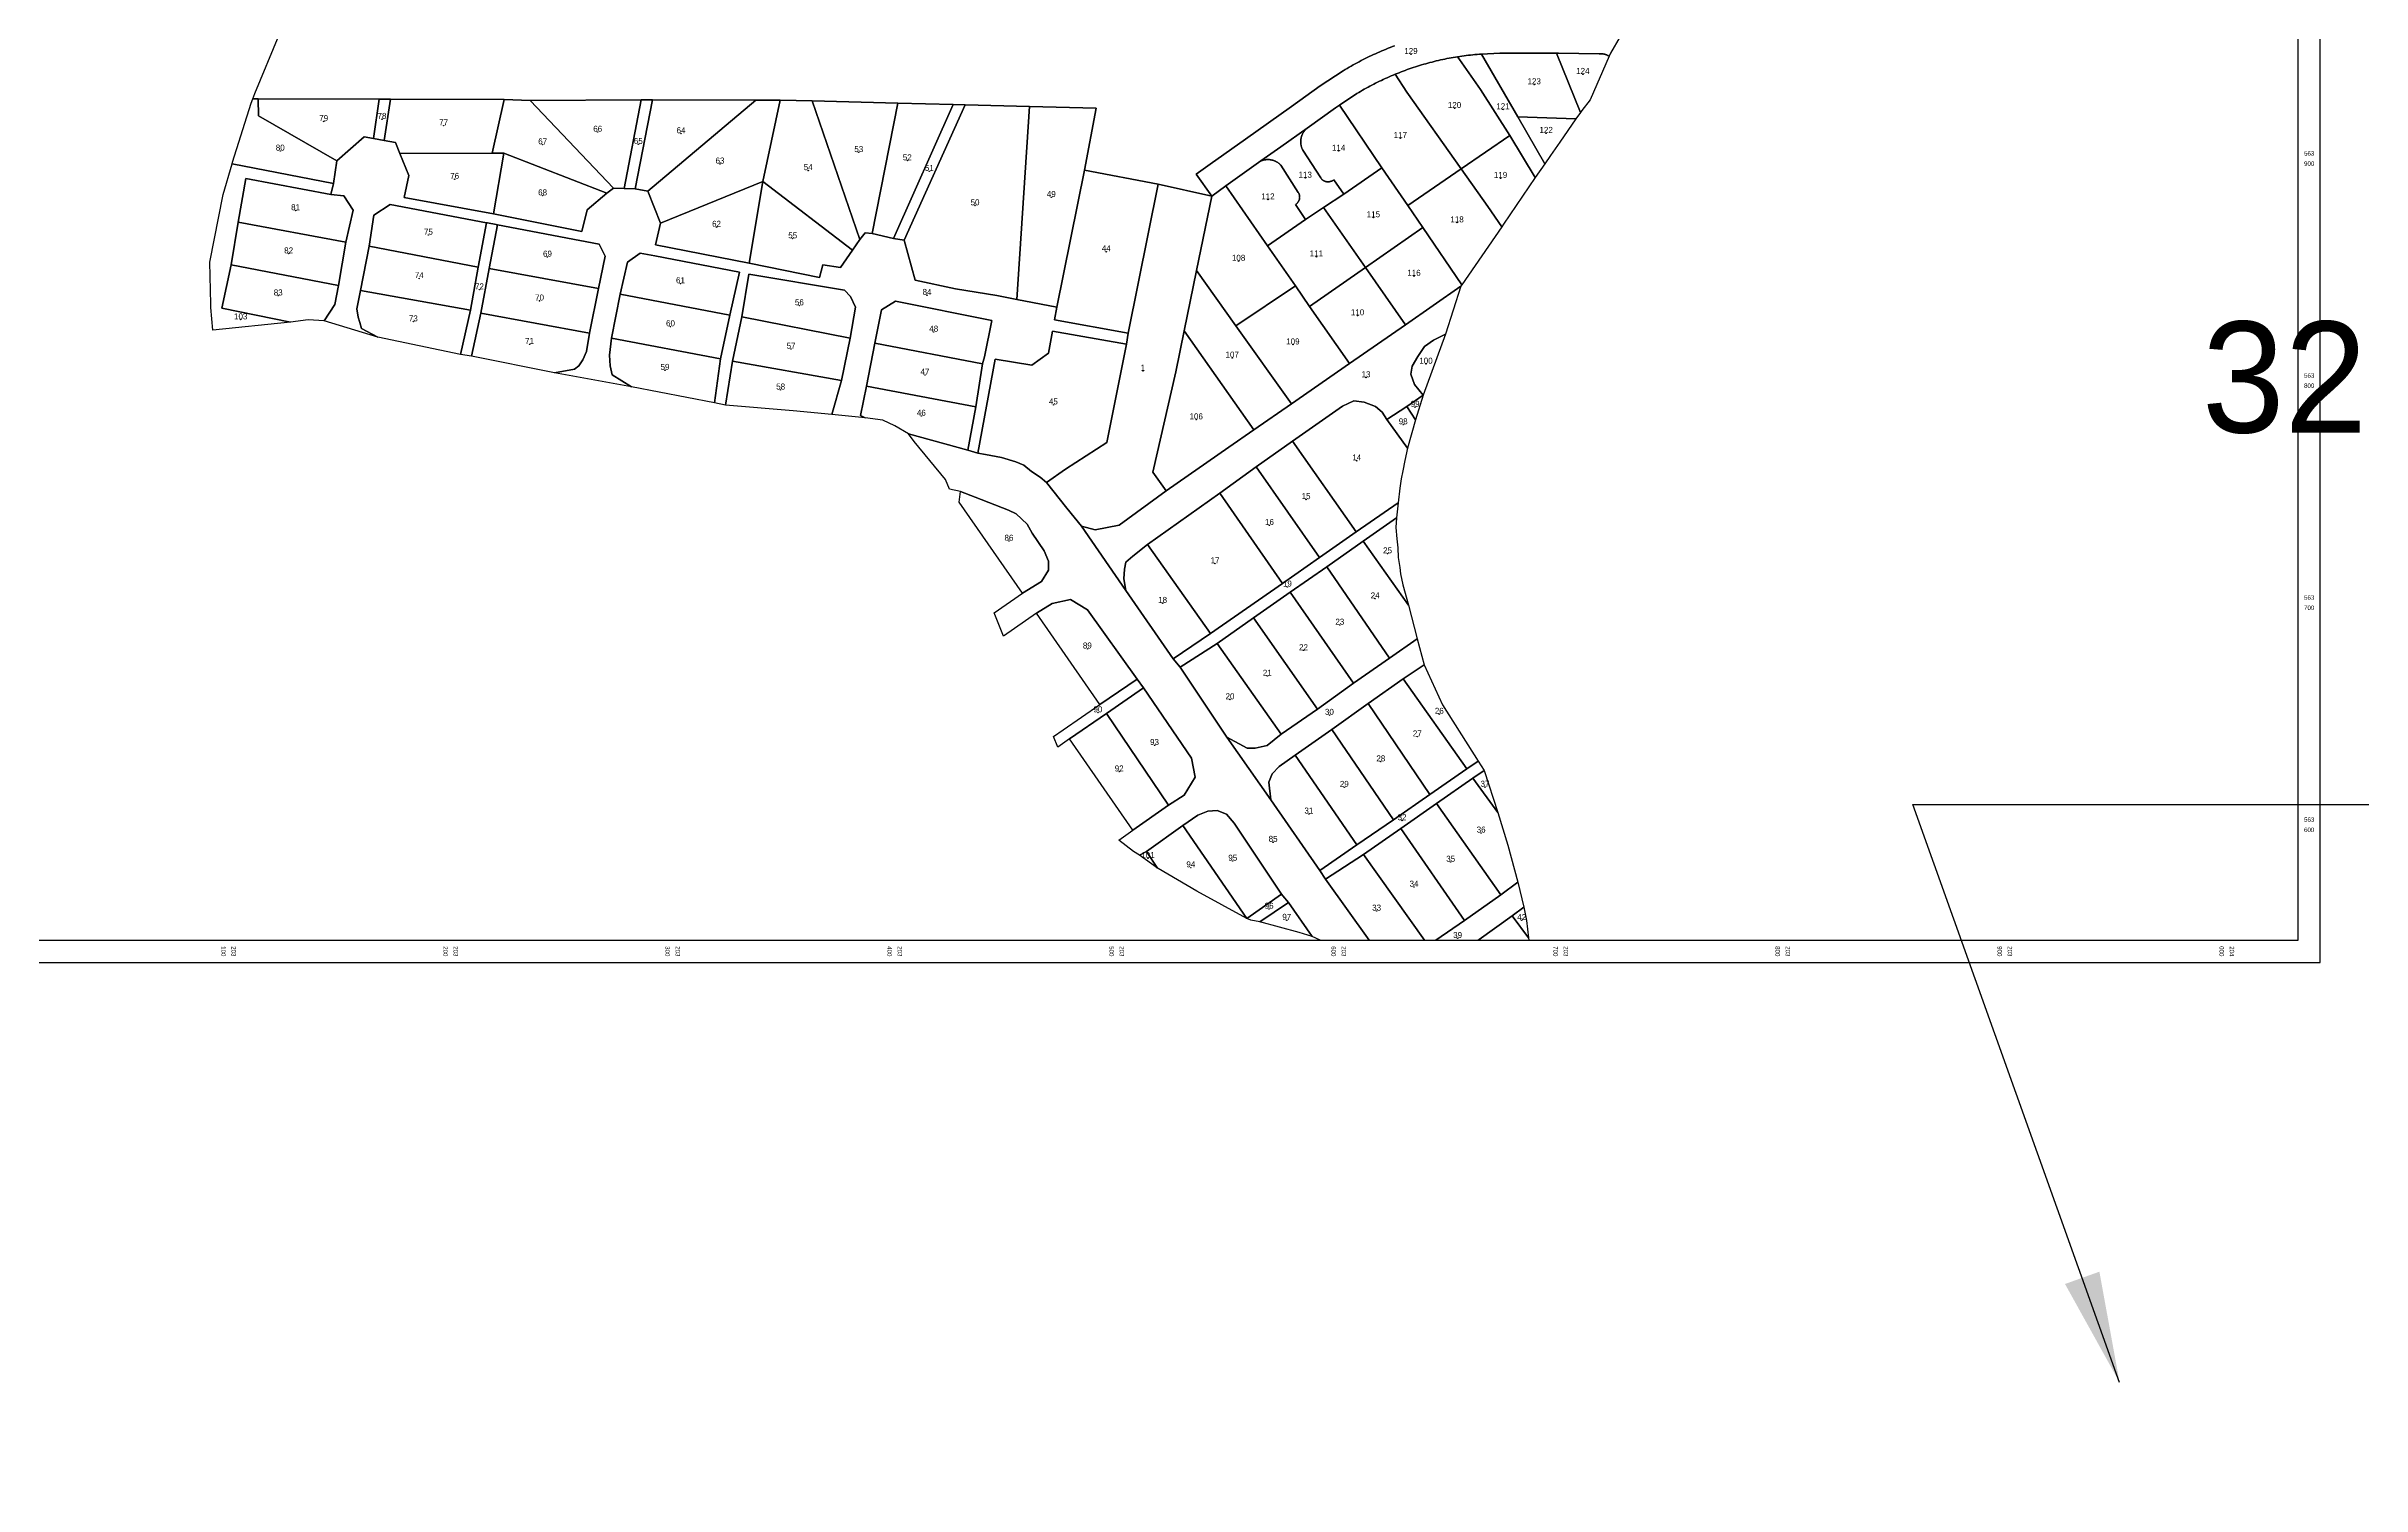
# Model space of a CAD drawing. Header units: metres. Extents: x 196582 to 208442, y 561446 to 572119.
# Drawn here: x 203018 to 204061, y 563303 to 563951 of the extents above; entities that cross this region are included whole.
import ezdxf
from ezdxf.enums import TextEntityAlignment as Align

# ---------------------------------------------------------------- set-up
doc = ezdxf.new("R2010")
doc.units = ezdxf.units.M
doc.header["$MEASUREMENT"] = 0
for name, color, linetype in [('2', 20, 'Continuous'), ('C1600', 6, 'Continuous'), ('C1602', 130, 'Continuous'), ('C1603', 130, 'Continuous'), ('M1200', 7, 'Continuous'), ('M1202', 7, 'Continuous'), ('M1300', 7, 'Continuous')]:
    doc.layers.add(name, color=color, linetype=linetype)
doc.layers.add('DIM', color=6, linetype='Continuous', lineweight=30)
doc.styles.add('hebtxt', font='hebtxt')
doc.styles.add('Romans', font='romans')
doc.styles.add('SIMPHEB1', font='simpheb')
doc.styles.add('TRHEBTXT', font='simpheb')
doc.dimstyles.new('s500b', dxfattribs={"dimscale": 0.5, "dimtxt": 2.5, "dimasz": 2.5, "dimexe": 0.18, "dimexo": 0.0625, "dimgap": 0.09, "dimtad": 1, "dimdec": 1, "dimzin": 0, "dimdsep": 46, "dimtxsty": 'Romans', "dimcen": 0.09, "dimclrd": 212, "dimclre": 212, "dimclrt": 20, "dimadec": 3, "dimazin": 0, "dimtfac": 1, "dimtdec": 1, "dimtofl": 0, "dimtmove": 2, "dimatfit": 3, "dimfxl": 1, "dimtolj": 1, "dimtzin": 0, "dimarcsym": 0})
picture_1 = doc.add_image_def('image1.ecw', size_in_pixel=(118525, 46520))

# ---------------------------------------------------------------- blocks, each defined once
blk = doc.blocks.new('C1603')
at = {"color": 255}
blk.add_circle((0, 0), 0.1, dxfattribs=at)
at = {"style": 'hebtxt', "width": 4}
blk.add_attdef('CROSS', text='', height=4, dxfattribs=at).set_placement((0, 1.5), align=Align.MIDDLE)
at = {"style": 'hebtxt'}
blk.add_attdef('PARCEL_NAME', text='', height=2.7, dxfattribs=at).set_placement((0, 1.5), align=Align.MIDDLE)
at = {"style": 'hebtxt', "flags": 1}
for tag, p in [('PARCEL_PREVIOUS', (0, -8.5)), ('PARCEL_SOURCE', (0, -4)), ('GUSH_PREVIOUS', (0, -10)), ('PARCEL_STATUS', (0, -2.5)), ('LEGAL_AREA', (0, -5.5)), ('CALC_AREA', (0, -7)), ('GUSH', (0, -1)), ('TABA_MIGRASH', (0, -13)), ('TABA_YEUD', (0, -14.5)), ('TABA_PLAN', (0, -11.5)), ('COMMENT', (0, -16))]:
    blk.add_attdef(tag, text='', height=1, dxfattribs=at).set_placement(p, align=Align.MIDDLE)

msp = doc.modelspace()

# ---------------------------------------------------------------- linework, layer by layer
at = {"layer": 'C1600'}
for points in [[(203591.88, 563548.29), (203588.34, 563549.97), (203582.48, 563551.77), (203564.71, 563556.54), (203560.78, 563557.31), (203558.89, 563558.03), (203536.44, 563570.44), (203519.01, 563580.55), (203518.75, 563580.7), (203510.59, 563586.53), (203507.9, 563588.19), (203501.21, 563593.41), (203507.58, 563597.83), (203479.07, 563638.9), (203473.83, 563635.27), (203471.88, 563640), (203476.22, 563643.01), (203492.65, 563654.41), (203464.15, 563695.49), (203449.37, 563685.24), (203445.17, 563695.71), (203457.88, 563704.53), (203429.38, 563745.61), (203429.98, 563750.39), (203424.96, 563751.34), (203423.24, 563755.77), (203409.05, 563772.85), (203406.54, 563776.29), (203400.4, 563779.86), (203394.98, 563782.44), (203386.95, 563783.47), (203372, 563784.99), (203354.51, 563786.71), (203324.06, 563789.23), (203319.1, 563790.23), (203281.75, 563797.47), (203247.06, 563803.84), (203209.73, 563811.26), (203204.72, 563811.98), (203167.48, 563819.82), (203143.28, 563827.16), (203136.08, 563827.66), (203128.15, 563826.63), (203093.27, 563822.94), (203092.3, 563833.21), (203092.26, 563834.68), (203091.81, 563853.65), (203097.84, 563884.12), (203101.86, 563897.93), (203102.06, 563898.63), (203110.47, 563925.26), (203111.22, 563927.16), (203112.12, 563929.63), (203123.02, 563956.07)], [(203727.04, 563955.27), (203722.64, 563947.79), (203722.05, 563946.4), (203713.62, 563926.68), (203709.83, 563921.98), (203709.17, 563921.03), (203707.15, 563918.12), (203699.86, 563907.65), (203695.66, 563901.63), (203693.08, 563897.93), (203688.76, 563891.74), (203674.54, 563870.71), (203673.7, 563869.5), (203655.81, 563843.45), (203655.33, 563842.75), (203648.45, 563821.14), (203638.3, 563793.67), (203634.87, 563782.68), (203631.33, 563769.92), (203630.09, 563764.28), (203629.2, 563759.7), (203628.43, 563756.11), (203627.82, 563751.83), (203627.12, 563745.2), (203626.38, 563738.49), (203626.03, 563734.1), (203626.52, 563729.04), (203626.94, 563725), (203627.11, 563720.57), (203627.84, 563716.07), (203628.13, 563713.26), (203629.11, 563708.33), (203631.77, 563699.15), (203635.58, 563683.99), (203638.73, 563672.35), (203647, 563654.27), (203663.07, 563628.96), (203665.88, 563624.66), (203671.99, 563605.85), (203676.48, 563591.03), (203680.96, 563574.36), (203683.7, 563563.24), (203684.9, 563557.11), (203685.76, 563549.32), (203685.86, 563548.29)]]:
    msp.add_lwpolyline(points, dxfattribs=at)
at = {"layer": 'C1602'}
for points in [[(203625.47, 563951.03), (203624.5, 563950.67), (203623.54, 563950.3), (203622.58, 563949.92), (203621.62, 563949.54), (203620.67, 563949.15), (203619.72, 563948.75), (203618.77, 563948.34), (203617.83, 563947.93), (203616.89, 563947.51), (203615.95, 563947.08), (203615.02, 563946.64), (203614.08, 563946.2), (203613.16, 563945.75), (203612.23, 563945.3), (203611.31, 563944.84), (203610.39, 563944.37), (203609.48, 563943.89), (203608.57, 563943.41), (203607.66, 563942.92), (203606.76, 563942.42), (203605.86, 563941.92), (203604.96, 563941.4), (203604.07, 563940.89), (203603.19, 563940.36), (203602.3, 563939.83), (203591.98, 563933.08), (203579.06, 563923.76), (203558.32, 563908.98), (203542.43, 563897.76), (203536.16, 563893.21), (203543.08, 563883.41), (203518.98, 563888.75), (203485.77, 563895.04), (203491.07, 563923.04), (203461.08, 563923.79), (203432.1, 563924.49), (203426.69, 563924.64), (203401.68, 563925.26), (203363.21, 563926.22), (203348.74, 563926.57), (203337.77, 563926.6), (203291.26, 563926.68), (203286.17, 563926.69), (203236.13, 563926.41), (203224.35, 563926.86), (203173.26, 563927), (203168.17, 563927.02), (203113.66, 563927.16), (203111.22, 563927.16), (203112.12, 563929.63), (203123.02, 563956.07)], [(203727.04, 563955.27), (203722.64, 563947.79), (203722.05, 563946.4), (203721.85, 563946.52), (203721.64, 563946.63), (203721.43, 563946.74), (203721.22, 563946.83), (203721, 563946.93), (203720.78, 563947.01), (203720.56, 563947.09), (203720.34, 563947.16), (203720.12, 563947.22), (203719.89, 563947.28), (203719.66, 563947.33), (203719.43, 563947.37), (203719.2, 563947.41), (203718.97, 563947.44), (203718.73, 563947.46), (203718.5, 563947.47), (203718.26, 563947.48), (203718.03, 563947.48), (203717.8, 563947.47), (203717.56, 563947.45), (203699.26, 563947.75), (203698.33, 563947.76), (203672.87, 563947.81), (203664.62, 563947.34), (203663.64, 563947.27), (203662.66, 563947.19), (203661.67, 563947.1), (203660.69, 563947.01), (203659.71, 563946.9), (203658.73, 563946.79), (203657.75, 563946.68), (203656.78, 563946.55), (203655.8, 563946.42), (203654.82, 563946.27), (203653.85, 563946.12), (203652.88, 563945.97), (203651.92, 563945.81), (203650.96, 563945.63), (203649.99, 563945.46), (203649.03, 563945.27), (203648.07, 563945.08), (203647.12, 563944.88), (203646.16, 563944.67), (203645.2, 563944.45), (203644.25, 563944.23), (203643.3, 563944), (203642.35, 563943.76), (203641.4, 563943.51), (203640.46, 563943.26), (203639.52, 563943), (203638.57, 563942.73), (203637.64, 563942.46), (203636.7, 563942.17), (203635.76, 563941.88), (203634.83, 563941.59), (203633.9, 563941.28), (203632.97, 563940.97), (203632.05, 563940.65), (203631.13, 563940.33), (203630.21, 563939.99), (203629.29, 563939.65), (203628.37, 563939.3), (203627.46, 563938.95), (203626.55, 563938.59), (203625.65, 563938.22), (203624.76, 563937.85), (203623.88, 563937.47), (203623, 563937.09), (203622.12, 563936.7), (203621.24, 563936.3), (203620.37, 563935.9), (203619.5, 563935.49), (203618.64, 563935.07), (203617.77, 563934.65), (203616.92, 563934.22), (203616.06, 563933.79), (203615.21, 563933.34), (203614.36, 563932.89), (203613.51, 563932.44), (203612.67, 563931.98), (203611.83, 563931.51), (203611, 563931.03), (203610.17, 563930.55), (203609.34, 563930.06), (203608.52, 563929.57), (203600.6, 563924.38), (203598.78, 563923.19), (203586.05, 563914.01), (203574.18, 563905.55), (203565.26, 563899.19), (203549.41, 563888.01), (203543.08, 563883.41), (203536.16, 563893.21), (203542.43, 563897.76), (203558.32, 563908.98), (203579.06, 563923.76), (203591.98, 563933.08), (203602.3, 563939.83), (203603.19, 563940.36), (203604.07, 563940.89), (203604.96, 563941.4), (203605.86, 563941.92), (203606.76, 563942.42), (203607.66, 563942.92), (203608.57, 563943.41), (203609.48, 563943.89), (203610.39, 563944.37), (203611.31, 563944.84), (203612.23, 563945.3), (203613.16, 563945.75), (203614.08, 563946.2), (203615.02, 563946.64), (203615.95, 563947.08), (203616.89, 563947.51), (203617.83, 563947.93), (203618.77, 563948.34), (203619.72, 563948.75), (203620.67, 563949.15), (203621.62, 563949.54), (203622.58, 563949.92), (203623.54, 563950.3), (203624.5, 563950.67), (203625.47, 563951.03)], [(203591.88, 563548.29), (203588.34, 563549.97), (203577.74, 563565.23), (203575.19, 563568.31), (203574.55, 563569.09), (203553.15, 563600.99), (203549.68, 563604.98), (203545.48, 563606.65), (203541.33, 563606.39), (203536.87, 563604.59), (203530.03, 563599.97), (203513.79, 563588.19), (203510.59, 563586.53), (203507.9, 563588.19), (203501.21, 563593.41), (203507.58, 563597.83), (203523.63, 563609.17), (203530.67, 563613.66), (203535.65, 563621.64), (203533.97, 563630.33), (203512.3, 563661.91), (203509.45, 563665.9), (203487.15, 563697.05), (203479.52, 563701.78), (203471.27, 563699.9), (203464.15, 563695.49), (203449.37, 563685.24), (203445.17, 563695.71), (203457.88, 563704.53), (203466.46, 563709.85), (203469.57, 563714.93), (203469.56, 563718.93), (203467.67, 563723.56), (203462.3, 563731.6), (203460.04, 563735.66), (203454.98, 563740.33), (203451.58, 563741.94), (203436.58, 563747.84), (203429.98, 563750.39), (203424.96, 563751.34), (203423.24, 563755.77), (203409.05, 563772.85), (203406.54, 563776.29), (203433.24, 563768.97), (203437.74, 563767.66), (203441.19, 563767.06), (203448.38, 563765.63), (203454.86, 563763.66), (203458.49, 563762.17), (203461.93, 563759.31), (203465.88, 563756.75), (203468.73, 563754.44), (203477.84, 563742.85), (203484.39, 563734.68), (203504.46, 563705.82), (203525.72, 563674.93), (203528.86, 563671.2), (203549.88, 563639.74), (203569.78, 563611.5), (203591.77, 563579.72), (203594.35, 563575.78), (203613.99, 563548.29)], [(203638.92, 563548.29), (203611.43, 563586.93), (203628.23, 563598.57), (203656.92, 563557.18), (203644, 563548.29)], [(203613.99, 563548.29), (203594.35, 563575.78), (203611.43, 563586.93), (203638.92, 563548.29)], [(203644, 563548.29), (203656.92, 563557.18), (203673.27, 563568.66), (203680.96, 563574.36), (203683.7, 563563.24), (203678.43, 563559.31), (203663.6, 563548.58), (203663.17, 563548.29)], [(203663.8, 563548.29), (203663.6, 563548.58), (203678.43, 563559.31), (203685.76, 563549.32), (203685.86, 563548.29)], [(203663.17, 563548.29), (203663.6, 563548.58), (203663.8, 563548.29)]]:
    msp.add_lwpolyline(points, dxfattribs=at)
for points in [[(203664.13, 563931.45), (203677.36, 563910.59), (203655.47, 563895.63), (203631.02, 563930.25), (203625.65, 563938.22), (203626.55, 563938.59), (203627.46, 563938.95), (203628.37, 563939.3), (203629.29, 563939.65), (203630.21, 563939.99), (203631.13, 563940.33), (203632.05, 563940.65), (203632.97, 563940.97), (203633.9, 563941.28), (203634.83, 563941.59), (203635.76, 563941.88), (203636.7, 563942.17), (203637.64, 563942.46), (203638.57, 563942.73), (203639.52, 563943), (203640.46, 563943.26), (203641.4, 563943.51), (203642.35, 563943.76), (203643.3, 563944), (203644.25, 563944.23), (203645.2, 563944.45), (203646.16, 563944.67), (203647.12, 563944.88), (203648.07, 563945.08), (203649.03, 563945.27), (203649.99, 563945.46), (203650.96, 563945.63), (203651.92, 563945.81), (203652.88, 563945.97), (203653.85, 563946.12), (203654.69, 563944.93)], [(203693.08, 563897.93), (203688.76, 563891.74), (203677.36, 563910.59), (203664.13, 563931.45), (203654.69, 563944.93), (203653.85, 563946.12), (203654.82, 563946.27), (203655.8, 563946.42), (203656.78, 563946.55), (203657.75, 563946.68), (203658.73, 563946.79), (203659.71, 563946.9), (203660.69, 563947.01), (203661.67, 563947.1), (203662.66, 563947.19), (203663.64, 563947.27), (203664.62, 563947.34), (203680.91, 563919.07)], [(203664.62, 563947.34), (203672.87, 563947.81), (203698.33, 563947.76), (203709.17, 563921.03), (203707.15, 563918.12), (203680.91, 563919.07)], [(203709.83, 563921.98), (203709.17, 563921.03), (203698.33, 563947.76), (203699.26, 563947.75), (203717.56, 563947.45), (203717.8, 563947.47), (203718.03, 563947.48), (203718.26, 563947.48), (203718.5, 563947.47), (203718.73, 563947.46), (203718.97, 563947.44), (203719.2, 563947.41), (203719.43, 563947.37), (203719.66, 563947.33), (203719.89, 563947.28), (203720.12, 563947.22), (203720.34, 563947.16), (203720.56, 563947.09), (203720.78, 563947.01), (203721, 563946.93), (203721.22, 563946.83), (203721.43, 563946.74), (203721.64, 563946.63), (203721.85, 563946.52), (203722.05, 563946.4), (203713.62, 563926.68)], [(203631.02, 563930.25), (203655.47, 563895.63), (203631.38, 563879.17), (203619.78, 563896.13), (203600.6, 563924.38), (203608.52, 563929.57), (203609.34, 563930.06), (203610.17, 563930.55), (203611, 563931.03), (203611.83, 563931.51), (203612.67, 563931.98), (203613.51, 563932.44), (203614.36, 563932.89), (203615.21, 563933.34), (203616.06, 563933.79), (203616.92, 563934.22), (203617.77, 563934.65), (203618.64, 563935.07), (203619.5, 563935.49), (203620.37, 563935.9), (203621.24, 563936.3), (203622.12, 563936.7), (203623, 563937.09), (203623.88, 563937.47), (203624.76, 563937.85), (203625.65, 563938.22)], [(203101.86, 563897.93), (203102.06, 563898.63), (203110.47, 563925.26), (203111.22, 563927.16), (203113.66, 563927.16), (203113.79, 563919.56), (203149.07, 563899.21), (203147.57, 563889.12)], [(203161.3, 563910.04), (203149.07, 563899.21), (203113.79, 563919.56), (203113.66, 563927.16), (203168.17, 563927.02), (203165.59, 563909.26)], [(203173.26, 563927), (203170.32, 563908.45), (203165.59, 563909.26), (203168.17, 563927.02)], [(203224.35, 563926.86), (203219, 563902.71), (203177.35, 563902.54), (203175.46, 563907.52), (203170.32, 563908.45), (203173.26, 563927)], [(203236.13, 563926.41), (203273.66, 563886.97), (203270.6, 563884.68), (203224.31, 563902.78), (203219, 563902.71), (203224.35, 563926.86)], [(203286.17, 563926.69), (203278.4, 563886.85), (203273.66, 563886.97), (203236.13, 563926.41)], [(203283.49, 563886.6), (203278.4, 563886.85), (203286.17, 563926.69), (203291.26, 563926.68)], [(203289.16, 563885.65), (203283.49, 563886.6), (203291.26, 563926.68), (203337.77, 563926.6)], [(203294.86, 563871.2), (203289.16, 563885.65), (203337.77, 563926.6), (203348.74, 563926.57), (203340.92, 563889.98)], [(203381.33, 563859.08), (203340.92, 563889.98), (203348.74, 563926.57), (203363.21, 563926.22), (203384.54, 563863.82)], [(203384.54, 563863.82), (203363.21, 563926.22), (203401.68, 563925.26), (203390.14, 563866.56), (203386.98, 563866.9)], [(203399.79, 563864.33), (203390.14, 563866.56), (203401.68, 563925.26), (203426.69, 563924.64)], [(203404.63, 563863.59), (203399.79, 563864.33), (203426.69, 563924.64), (203432.1, 563924.49)], [(203427.77, 563841.59), (203409.55, 563845.47), (203404.63, 563863.59), (203432.1, 563924.49), (203461.08, 563923.79), (203455.37, 563836.88), (203446.28, 563838.61)], [(203473.28, 563833.29), (203455.37, 563836.88), (203461.08, 563923.79), (203491.07, 563923.04), (203485.77, 563895.04)], [(203592.19, 563891.54), (203584.18, 563903.99), (203584.06, 563904.21), (203583.95, 563904.44), (203583.84, 563904.67), (203583.75, 563904.9), (203583.66, 563905.13), (203583.58, 563905.37), (203583.5, 563905.61), (203583.43, 563905.85), (203583.38, 563906.1), (203583.32, 563906.34), (203583.28, 563906.59), (203583.24, 563906.84), (203583.21, 563907.09), (203583.19, 563907.34), (203583.18, 563907.59), (203583.18, 563907.84), (203583.18, 563908.09), (203583.19, 563908.34), (203583.21, 563908.59), (203583.24, 563908.84), (203583.27, 563909.09), (203583.31, 563909.34), (203583.36, 563909.58), (203583.42, 563909.83), (203583.49, 563910.07), (203583.56, 563910.31), (203583.64, 563910.55), (203583.73, 563910.78), (203583.82, 563911.02), (203583.92, 563911.25), (203584.03, 563911.47), (203584.15, 563911.69), (203584.27, 563911.91), (203584.4, 563912.13), (203584.54, 563912.34), (203584.69, 563912.54), (203584.84, 563912.75), (203584.99, 563912.94), (203585.15, 563913.13), (203585.32, 563913.32), (203585.5, 563913.5), (203585.68, 563913.68), (203585.86, 563913.85), (203586.05, 563914.01), (203598.78, 563923.19), (203600.6, 563924.38), (203619.78, 563896.13), (203602.64, 563884.18), (203598.03, 563890.71), (203597.89, 563890.6), (203597.75, 563890.5), (203597.6, 563890.41), (203597.45, 563890.32), (203597.3, 563890.24), (203597.14, 563890.16), (203596.98, 563890.09), (203596.82, 563890.03), (203596.65, 563889.98), (203596.48, 563889.93), (203596.31, 563889.89), (203596.14, 563889.86), (203595.97, 563889.83), (203595.8, 563889.82), (203595.62, 563889.81), (203595.45, 563889.8), (203595.27, 563889.81), (203595.1, 563889.82), (203594.93, 563889.84), (203594.75, 563889.87), (203594.58, 563889.91), (203594.41, 563889.95), (203594.25, 563890), (203594.08, 563890.06), (203593.92, 563890.12), (203593.76, 563890.2), (203593.61, 563890.27), (203593.45, 563890.36), (203593.31, 563890.45), (203593.16, 563890.55), (203593.02, 563890.65), (203592.89, 563890.76), (203592.76, 563890.88), (203592.63, 563891), (203592.51, 563891.13), (203592.4, 563891.26), (203592.29, 563891.4)], [(203582.1, 563885.04), (203574.17, 563897.34), (203574, 563897.52), (203573.82, 563897.69), (203573.64, 563897.85), (203573.45, 563898.01), (203573.25, 563898.17), (203573.05, 563898.32), (203572.85, 563898.46), (203572.64, 563898.59), (203572.43, 563898.72), (203572.21, 563898.85), (203571.99, 563898.96), (203571.77, 563899.07), (203571.54, 563899.17), (203571.31, 563899.27), (203571.08, 563899.35), (203570.85, 563899.43), (203570.61, 563899.51), (203570.37, 563899.57), (203570.13, 563899.63), (203569.89, 563899.68), (203569.64, 563899.73), (203569.4, 563899.76), (203569.15, 563899.79), (203568.9, 563899.81), (203568.65, 563899.82), (203568.41, 563899.83), (203568.16, 563899.82), (203567.91, 563899.81), (203567.66, 563899.79), (203567.41, 563899.77), (203567.17, 563899.73), (203566.92, 563899.69), (203566.68, 563899.64), (203566.44, 563899.59), (203566.2, 563899.52), (203565.96, 563899.45), (203565.72, 563899.37), (203565.49, 563899.29), (203565.26, 563899.19), (203574.18, 563905.55), (203586.05, 563914.01), (203585.86, 563913.85), (203585.68, 563913.68), (203585.5, 563913.5), (203585.32, 563913.32), (203585.15, 563913.13), (203584.99, 563912.94), (203584.84, 563912.75), (203584.69, 563912.54), (203584.54, 563912.34), (203584.4, 563912.13), (203584.27, 563911.91), (203584.15, 563911.69), (203584.03, 563911.47), (203583.92, 563911.25), (203583.82, 563911.02), (203583.73, 563910.78), (203583.64, 563910.55), (203583.56, 563910.31), (203583.49, 563910.07), (203583.42, 563909.83), (203583.36, 563909.58), (203583.31, 563909.34), (203583.27, 563909.09), (203583.24, 563908.84), (203583.21, 563908.59), (203583.19, 563908.34), (203583.18, 563908.09), (203583.18, 563907.84), (203583.18, 563907.59), (203583.19, 563907.34), (203583.21, 563907.09), (203583.24, 563906.84), (203583.28, 563906.59), (203583.32, 563906.34), (203583.38, 563906.1), (203583.43, 563905.85), (203583.5, 563905.61), (203583.58, 563905.37), (203583.66, 563905.13), (203583.75, 563904.9), (203583.84, 563904.67), (203583.95, 563904.44), (203584.06, 563904.21), (203584.18, 563903.99), (203592.19, 563891.54), (203592.29, 563891.4), (203592.4, 563891.26), (203592.51, 563891.13), (203592.63, 563891), (203592.76, 563890.88), (203592.89, 563890.76), (203593.02, 563890.65), (203593.16, 563890.55), (203593.31, 563890.45), (203593.45, 563890.36), (203593.61, 563890.27), (203593.76, 563890.2), (203593.92, 563890.12), (203594.08, 563890.06), (203594.25, 563890), (203594.41, 563889.95), (203594.58, 563889.91), (203594.75, 563889.87), (203594.93, 563889.84), (203595.1, 563889.82), (203595.27, 563889.81), (203595.45, 563889.8), (203595.62, 563889.81), (203595.8, 563889.82), (203595.97, 563889.83), (203596.14, 563889.86), (203596.31, 563889.89), (203596.48, 563889.93), (203596.65, 563889.98), (203596.82, 563890.03), (203596.98, 563890.09), (203597.14, 563890.16), (203597.3, 563890.24), (203597.45, 563890.32), (203597.6, 563890.41), (203597.75, 563890.5), (203597.89, 563890.6), (203598.03, 563890.71), (203602.64, 563884.18), (203593.4, 563878.17), (203585.31, 563872.91), (203580.8, 563879.52), (203580.95, 563879.62), (203581.09, 563879.72), (203581.23, 563879.83), (203581.36, 563879.94), (203581.49, 563880.06), (203581.61, 563880.18), (203581.73, 563880.31), (203581.84, 563880.45), (203581.95, 563880.59), (203582.05, 563880.73), (203582.14, 563880.88), (203582.23, 563881.03), (203582.31, 563881.19), (203582.38, 563881.35), (203582.45, 563881.51), (203582.5, 563881.67), (203582.56, 563881.84), (203582.6, 563882.01), (203582.64, 563882.18), (203582.66, 563882.35), (203582.69, 563882.53), (203582.7, 563882.7), (203582.71, 563882.88), (203582.7, 563883.05), (203582.69, 563883.23), (203582.68, 563883.4), (203582.65, 563883.57), (203582.62, 563883.75), (203582.58, 563883.92), (203582.54, 563884.08), (203582.48, 563884.25), (203582.42, 563884.41), (203582.35, 563884.58), (203582.28, 563884.73), (203582.19, 563884.89)], [(203693.08, 563897.93), (203680.91, 563919.07), (203707.15, 563918.12), (203699.86, 563907.65), (203695.66, 563901.63)], [(203160.22, 563823.7), (203167.48, 563819.82), (203143.28, 563827.16), (203148.22, 563834.52), (203149.78, 563843.05), (203153.16, 563862.68), (203156.4, 563877.08), (203152.19, 563883.44), (203146.41, 563884.05), (203147.57, 563889.12), (203149.07, 563899.21), (203161.3, 563910.04), (203165.59, 563909.26), (203170.32, 563908.45), (203175.46, 563907.52), (203177.35, 563902.54), (203181.54, 563892.66), (203179.45, 563882.77), (203219.56, 563875.38), (203259.36, 563867.44), (203261.86, 563877.16), (203270.6, 563884.68), (203273.66, 563886.97), (203278.4, 563886.85), (203283.49, 563886.6), (203289.16, 563885.65), (203294.86, 563871.2), (203292.56, 563861.42), (203334.82, 563853.14), (203366.43, 563846.77), (203367.98, 563852.49), (203375.86, 563851.27), (203381.33, 563859.08), (203384.54, 563863.82), (203386.98, 563866.9), (203390.14, 563866.56), (203399.79, 563864.33), (203404.63, 563863.59), (203409.55, 563845.47), (203427.77, 563841.59), (203446.28, 563838.61), (203455.37, 563836.88), (203473.28, 563833.29), (203472.35, 563827.66), (203505.4, 563821.68), (203504.67, 563816.73), (203471.33, 563822.5), (203469.61, 563812.69), (203462.07, 563807.19), (203445.59, 563809.88), (203437.74, 563767.66), (203433.24, 563768.97), (203436.8, 563788.41), (203439.93, 563807.87), (203440.71, 563811.03), (203444, 563827.29), (203400.65, 563836), (203394.39, 563832.1), (203391.42, 563817.17), (203387.59, 563797.83), (203384.92, 563784.53), (203386.95, 563783.47), (203372, 563784.99), (203376.33, 563800.32), (203380.25, 563819.47), (203382.61, 563833.29), (203380.38, 563838.16), (203377.71, 563840.99), (203334.68, 563848.23), (203331.42, 563829.07), (203327.25, 563809.03), (203324.06, 563789.23), (203319.1, 563790.23), (203321.85, 563810.1), (203326.07, 563829.75), (203330.4, 563849.06), (203292.24, 563856.45), (203285.73, 563857.64), (203280, 563853.56), (203276.7, 563839.18), (203272.69, 563819.42), (203271.88, 563811.81), (203272.09, 563806.9), (203273.03, 563802.93), (203281.75, 563797.47), (203247.06, 563803.84), (203256.02, 563805.44), (203258.11, 563806.88), (203259.92, 563809.6), (203261.49, 563813.36), (203262.88, 563821.72), (203266.85, 563841.7), (203269.96, 563856.28), (203267.25, 563861.7), (203258.53, 563863.34), (203221.36, 563870.42), (203221.21, 563870.45), (203221.02, 563870.48), (203220.82, 563870.52), (203216.89, 563871.28), (203216.62, 563871.33), (203216.42, 563871.37), (203173.05, 563879.6), (203165.72, 563874.86), (203163.55, 563860.82), (203159.73, 563840.93), (203158.11, 563832.61), (203158.62, 563828.85), (203159.43, 563826.39)], [(203181.54, 563892.66), (203177.35, 563902.54), (203219, 563902.71), (203224.31, 563902.78), (203219.56, 563875.38), (203179.45, 563882.77)], [(203259.36, 563867.44), (203219.56, 563875.38), (203224.31, 563902.78), (203270.6, 563884.68), (203261.86, 563877.16)], [(203674.54, 563870.71), (203673.7, 563869.5), (203667.43, 563878.7), (203655.47, 563895.63), (203677.36, 563910.59), (203688.76, 563891.74)], [(203097.28, 563832.88), (203128.15, 563826.63), (203093.27, 563822.94), (203092.3, 563833.21), (203092.26, 563834.68), (203091.81, 563853.65), (203097.84, 563884.12), (203101.86, 563897.93), (203147.57, 563889.12), (203146.41, 563884.05), (203108, 563891.31), (203104.54, 563871.57), (203101.45, 563852.42)], [(203108, 563891.31), (203146.41, 563884.05), (203152.19, 563883.44), (203156.4, 563877.08), (203153.16, 563862.68), (203104.54, 563871.57)], [(203505.4, 563821.68), (203472.35, 563827.66), (203473.28, 563833.29), (203485.77, 563895.04), (203518.98, 563888.75)], [(203580.8, 563879.52), (203585.31, 563872.91), (203568.24, 563860.95), (203549.41, 563888.01), (203565.26, 563899.19), (203565.49, 563899.29), (203565.72, 563899.37), (203565.96, 563899.45), (203566.2, 563899.52), (203566.44, 563899.59), (203566.68, 563899.64), (203566.92, 563899.69), (203567.17, 563899.73), (203567.41, 563899.77), (203567.66, 563899.79), (203567.91, 563899.81), (203568.16, 563899.82), (203568.41, 563899.83), (203568.65, 563899.82), (203568.9, 563899.81), (203569.15, 563899.79), (203569.4, 563899.76), (203569.64, 563899.73), (203569.89, 563899.68), (203570.13, 563899.63), (203570.37, 563899.57), (203570.61, 563899.51), (203570.85, 563899.43), (203571.08, 563899.35), (203571.31, 563899.27), (203571.54, 563899.17), (203571.77, 563899.07), (203571.99, 563898.96), (203572.21, 563898.85), (203572.43, 563898.72), (203572.64, 563898.59), (203572.85, 563898.46), (203573.05, 563898.32), (203573.25, 563898.17), (203573.45, 563898.01), (203573.64, 563897.85), (203573.82, 563897.69), (203574, 563897.52), (203574.17, 563897.34), (203582.1, 563885.04), (203582.19, 563884.89), (203582.28, 563884.73), (203582.35, 563884.58), (203582.42, 563884.41), (203582.48, 563884.25), (203582.54, 563884.08), (203582.58, 563883.92), (203582.62, 563883.75), (203582.65, 563883.57), (203582.68, 563883.4), (203582.69, 563883.23), (203582.7, 563883.05), (203582.71, 563882.88), (203582.7, 563882.7), (203582.69, 563882.53), (203582.66, 563882.35), (203582.64, 563882.18), (203582.6, 563882.01), (203582.56, 563881.84), (203582.5, 563881.67), (203582.45, 563881.51), (203582.38, 563881.35), (203582.31, 563881.19), (203582.23, 563881.03), (203582.14, 563880.88), (203582.05, 563880.73), (203581.95, 563880.59), (203581.84, 563880.45), (203581.73, 563880.31), (203581.61, 563880.18), (203581.49, 563880.06), (203581.36, 563879.94), (203581.23, 563879.83), (203581.09, 563879.72), (203580.95, 563879.62)], [(203638.13, 563869.3), (203612.3, 563851.24), (203593.4, 563878.17), (203602.64, 563884.18), (203619.78, 563896.13), (203631.38, 563879.17)], [(203638.13, 563869.3), (203631.38, 563879.17), (203655.47, 563895.63), (203667.43, 563878.7), (203673.7, 563869.5), (203655.81, 563843.45)], [(203334.82, 563853.14), (203292.56, 563861.42), (203294.86, 563871.2), (203340.92, 563889.98)], [(203367.98, 563852.49), (203366.43, 563846.77), (203334.82, 563853.14), (203340.92, 563889.98), (203381.33, 563859.08), (203375.86, 563851.27)], [(203516.6, 563759.05), (203522.55, 563750.62), (203501.37, 563735.14), (203490.56, 563733.16), (203484.39, 563734.68), (203477.84, 563742.85), (203468.73, 563754.44), (203477.26, 563760.45), (203495.88, 563772.47), (203504.67, 563816.73), (203505.4, 563821.68), (203518.98, 563888.75), (203543.08, 563883.41), (203536.23, 563849.85), (203530.68, 563822.63), (203526.93, 563804.19)], [(203580.77, 563842.95), (203553.95, 563824.97), (203536.23, 563849.85), (203543.08, 563883.41), (203549.41, 563888.01), (203568.24, 563860.95)], [(203149.78, 563843.05), (203101.45, 563852.42), (203104.54, 563871.57), (203153.16, 563862.68)], [(203216.42, 563871.37), (203212.74, 563851.3), (203163.55, 563860.82), (203165.72, 563874.86), (203173.05, 563879.6)], [(203217.68, 563850.71), (203213.94, 563830.69), (203209.73, 563811.26), (203204.72, 563811.98), (203209.19, 563831.97), (203212.74, 563851.3), (203216.42, 563871.37), (203216.62, 563871.33), (203216.89, 563871.28), (203220.82, 563870.52), (203221.02, 563870.48), (203221.21, 563870.45), (203221.36, 563870.42)], [(203221.36, 563870.42), (203258.53, 563863.34), (203267.25, 563861.7), (203269.96, 563856.28), (203266.85, 563841.7), (203217.68, 563850.71)], [(203580.77, 563842.95), (203568.24, 563860.95), (203585.31, 563872.91), (203593.4, 563878.17), (203612.3, 563851.24), (203587.21, 563833.7)], [(203212.74, 563851.3), (203209.19, 563831.97), (203159.73, 563840.93), (203163.55, 563860.82)], [(203630.4, 563825.45), (203612.3, 563851.24), (203638.13, 563869.3), (203655.81, 563843.45), (203655.33, 563842.75)], [(203143.28, 563827.16), (203136.08, 563827.66), (203128.15, 563826.63), (203097.28, 563832.88), (203101.45, 563852.42), (203149.78, 563843.05), (203148.22, 563834.52)], [(203262.88, 563821.72), (203213.94, 563830.69), (203217.68, 563850.71), (203266.85, 563841.7)], [(203280, 563853.56), (203285.73, 563857.64), (203292.24, 563856.45), (203330.4, 563849.06), (203326.07, 563829.75), (203276.7, 563839.18)], [(203562.11, 563778.07), (203530.68, 563822.63), (203536.23, 563849.85), (203553.95, 563824.97), (203579, 563789.79)], [(203605.15, 563807.93), (203587.21, 563833.7), (203612.3, 563851.24), (203630.4, 563825.45)], [(203160.22, 563823.7), (203159.43, 563826.39), (203158.62, 563828.85), (203158.11, 563832.61), (203159.73, 563840.93), (203209.19, 563831.97), (203204.72, 563811.98), (203167.48, 563819.82)], [(203326.07, 563829.75), (203321.85, 563810.1), (203272.69, 563819.42), (203276.7, 563839.18)], [(203334.68, 563848.23), (203377.71, 563840.99), (203380.38, 563838.16), (203382.61, 563833.29), (203380.25, 563819.47), (203331.42, 563829.07)], [(203522.55, 563750.62), (203550.86, 563770.26), (203562.11, 563778.07), (203579, 563789.79), (203605.15, 563807.93), (203630.4, 563825.45), (203655.33, 563842.75), (203648.45, 563821.14), (203643.05, 563818.43), (203638.98, 563815.6), (203635.94, 563811.2), (203633.42, 563806.76), (203632.84, 563803.17), (203634.39, 563798.58), (203638.3, 563793.67), (203630.97, 563788.67), (203621.94, 563782.78), (203619.81, 563786.15), (203616.85, 563788.59), (203611.75, 563790.57), (203607.15, 563791.21), (203602.07, 563788.73), (203579.41, 563772.96), (203563.08, 563761.4), (203546.7, 563749.55), (203514.24, 563726.48), (203507.51, 563721.26), (203504.36, 563718.57), (203503.81, 563715.38), (203503.44, 563711.03), (203504.46, 563705.82), (203484.39, 563734.68), (203490.56, 563733.16), (203501.37, 563735.14)], [(203579, 563789.79), (203553.95, 563824.97), (203580.77, 563842.95), (203587.21, 563833.7), (203605.15, 563807.93)], [(203256.02, 563805.44), (203247.06, 563803.84), (203209.73, 563811.26), (203213.94, 563830.69), (203262.88, 563821.72), (203261.49, 563813.36), (203259.92, 563809.6), (203258.11, 563806.88)], [(203376.33, 563800.32), (203327.25, 563809.03), (203331.42, 563829.07), (203380.25, 563819.47)], [(203440.71, 563811.03), (203439.93, 563807.87), (203391.42, 563817.17), (203394.39, 563832.1), (203400.65, 563836), (203444, 563827.29)], [(203273.03, 563802.93), (203272.09, 563806.9), (203271.88, 563811.81), (203272.69, 563819.42), (203321.85, 563810.1), (203319.1, 563790.23), (203281.75, 563797.47)], [(203495.88, 563772.47), (203477.26, 563760.45), (203468.73, 563754.44), (203465.88, 563756.75), (203461.93, 563759.31), (203458.49, 563762.17), (203454.86, 563763.66), (203448.38, 563765.63), (203441.19, 563767.06), (203437.74, 563767.66), (203445.59, 563809.88), (203462.07, 563807.19), (203469.61, 563812.69), (203471.33, 563822.5), (203504.67, 563816.73)], [(203526.93, 563804.19), (203530.68, 563822.63), (203562.11, 563778.07), (203550.86, 563770.26), (203522.55, 563750.62), (203516.6, 563759.05)], [(203634.39, 563798.58), (203632.84, 563803.17), (203633.42, 563806.76), (203635.94, 563811.2), (203638.98, 563815.6), (203643.05, 563818.43), (203648.45, 563821.14), (203638.3, 563793.67)], [(203372, 563784.99), (203354.51, 563786.71), (203324.06, 563789.23), (203327.25, 563809.03), (203376.33, 563800.32)], [(203439.93, 563807.87), (203436.8, 563788.41), (203387.59, 563797.83), (203391.42, 563817.17)], [(203406.54, 563776.29), (203400.4, 563779.86), (203394.98, 563782.44), (203386.95, 563783.47), (203384.92, 563784.53), (203387.59, 563797.83), (203436.8, 563788.41), (203433.24, 563768.97)], [(203628.43, 563756.11), (203627.82, 563751.83), (203627.12, 563745.2), (203608.18, 563732.16), (203579.41, 563772.96), (203602.07, 563788.73), (203607.15, 563791.21), (203611.75, 563790.57), (203616.85, 563788.59), (203619.81, 563786.15), (203621.94, 563782.78), (203631.33, 563769.92), (203630.09, 563764.28), (203629.2, 563759.7)], [(203634.87, 563782.68), (203631.33, 563769.92), (203621.94, 563782.78), (203630.97, 563788.67)], [(203634.87, 563782.68), (203630.97, 563788.67), (203638.3, 563793.67)], [(203591.59, 563720.59), (203563.08, 563761.4), (203579.41, 563772.96), (203608.18, 563732.16)], [(203574.95, 563708.96), (203546.7, 563749.55), (203563.08, 563761.4), (203591.59, 563720.59)], [(203469.56, 563718.93), (203469.57, 563714.93), (203466.46, 563709.85), (203457.88, 563704.53), (203429.38, 563745.61), (203429.98, 563750.39), (203436.58, 563747.84), (203451.58, 563741.94), (203454.98, 563740.33), (203460.04, 563735.66), (203462.3, 563731.6), (203467.67, 563723.56)], [(203542.53, 563686.41), (203514.24, 563726.48), (203546.7, 563749.55), (203574.95, 563708.96)], [(203545.52, 563681.95), (203528.86, 563671.2), (203525.72, 563674.93), (203542.53, 563686.41), (203574.95, 563708.96), (203591.59, 563720.59), (203608.18, 563732.16), (203627.12, 563745.2), (203626.38, 563738.49), (203611.27, 563727.95), (203594.89, 563716.37), (203578.44, 563705.06), (203561.85, 563693.47)], [(203628.13, 563713.26), (203629.11, 563708.33), (203631.77, 563699.15), (203611.27, 563727.95), (203626.38, 563738.49), (203626.03, 563734.1), (203626.52, 563729.04), (203626.94, 563725), (203627.11, 563720.57), (203627.84, 563716.07)], [(203542.53, 563686.41), (203525.72, 563674.93), (203504.46, 563705.82), (203503.44, 563711.03), (203503.81, 563715.38), (203504.36, 563718.57), (203507.51, 563721.26), (203514.24, 563726.48)], [(203635.58, 563683.99), (203623.12, 563675.27), (203594.89, 563716.37), (203611.27, 563727.95), (203631.77, 563699.15)], [(203623.12, 563675.27), (203606.89, 563664.09), (203578.44, 563705.06), (203594.89, 563716.37)], [(203606.89, 563664.09), (203590.77, 563652.27), (203561.85, 563693.47), (203578.44, 563705.06)], [(203487.15, 563697.05), (203509.45, 563665.9), (203492.65, 563654.41), (203464.15, 563695.49), (203471.27, 563699.9), (203479.52, 563701.78)], [(203590.77, 563652.27), (203574.38, 563641.1), (203545.52, 563681.95), (203561.85, 563693.47)], [(203559, 563634.79), (203562.65, 563634.73), (203568.12, 563636), (203574.38, 563641.1), (203590.77, 563652.27), (203606.89, 563664.09), (203623.12, 563675.27), (203635.58, 563683.99), (203638.73, 563672.35), (203629.32, 563666.04), (203613.56, 563654.92), (203597.16, 563643.18), (203580.65, 563631.6), (203573.43, 563626.58), (203570.35, 563623.22), (203568.89, 563619.44), (203569.78, 563611.5), (203549.88, 563639.74)], [(203549.88, 563639.74), (203528.86, 563671.2), (203545.52, 563681.95), (203574.38, 563641.1), (203568.12, 563636), (203562.65, 563634.73), (203559, 563634.79)], [(203658, 563625.43), (203629.32, 563666.04), (203638.73, 563672.35), (203647, 563654.27), (203663.07, 563628.96)], [(203479.07, 563638.9), (203473.83, 563635.27), (203471.88, 563640), (203476.22, 563643.01), (203492.65, 563654.41), (203509.45, 563665.9), (203512.3, 563661.91), (203495.7, 563650.31)], [(203535.65, 563621.64), (203530.67, 563613.66), (203523.63, 563609.17), (203495.7, 563650.31), (203512.3, 563661.91), (203533.97, 563630.33)], [(203641.41, 563613.86), (203613.56, 563654.92), (203629.32, 563666.04), (203658, 563625.43)], [(203625, 563602.57), (203597.16, 563643.18), (203613.56, 563654.92), (203641.41, 563613.86)], [(203507.58, 563597.83), (203479.07, 563638.9), (203495.7, 563650.31), (203523.63, 563609.17)], [(203608.42, 563591.27), (203580.65, 563631.6), (203597.16, 563643.18), (203625, 563602.57)], [(203580.65, 563631.6), (203608.42, 563591.27), (203591.77, 563579.72), (203569.78, 563611.5), (203568.89, 563619.44), (203570.35, 563623.22), (203573.43, 563626.58)], [(203611.43, 563586.93), (203594.35, 563575.78), (203591.77, 563579.72), (203608.42, 563591.27), (203625, 563602.57), (203641.41, 563613.86), (203658, 563625.43), (203663.07, 563628.96), (203665.88, 563624.66), (203660.67, 563621.19), (203644.36, 563609.79), (203628.23, 563598.57)], [(203680.96, 563574.36), (203673.27, 563568.66), (203644.36, 563609.79), (203660.67, 563621.19), (203671.99, 563605.85), (203676.48, 563591.03)], [(203671.99, 563605.85), (203660.67, 563621.19), (203665.88, 563624.66)], [(203673.27, 563568.66), (203656.92, 563557.18), (203628.23, 563598.57), (203644.36, 563609.79)], [(203519.01, 563580.55), (203518.75, 563580.7), (203513.79, 563588.19), (203530.03, 563599.97), (203558.89, 563558.03), (203536.44, 563570.44)], [(203574.55, 563569.09), (203558.89, 563558.03), (203530.03, 563599.97), (203536.87, 563604.59), (203541.33, 563606.39), (203545.48, 563606.65), (203549.68, 563604.98), (203553.15, 563600.99)], [(203510.59, 563586.53), (203513.79, 563588.19), (203518.75, 563580.7)], [(203560.78, 563557.31), (203558.89, 563558.03), (203574.55, 563569.09), (203575.19, 563568.31), (203577.74, 563565.23), (203564.71, 563556.54)], [(203577.74, 563565.23), (203588.34, 563549.97), (203582.48, 563551.77), (203564.71, 563556.54)], [(203684.9, 563557.11), (203685.76, 563549.32), (203678.43, 563559.31), (203683.7, 563563.24)]]:
    msp.add_lwpolyline(points, close=True, dxfattribs=at)

# ---------------------------------------------------------------- block references
at = {"layer": 'C1603'}
for p, values in [((203632.83, 563947.23), {'PARCEL_NAME': '129'}), ((203688.34, 563933.6), {'PARCEL_NAME': '123'}), ((203710.26, 563938.27), {'PARCEL_NAME': '124'}), ((203652.46, 563922.91), {'PARCEL_NAME': '120'}), ((203674.28, 563922.38), {'PARCEL_NAME': '121'}), ((203143.12, 563916.99), {'PARCEL_NAME': '79'}), ((203169.37, 563918), {'PARCEL_NAME': '78'}), ((203197.15, 563915.12), {'PARCEL_NAME': '77'}), ((203266.55, 563912.21), {'PARCEL_NAME': '66'}), ((203304.08, 563911.52), {'PARCEL_NAME': '64'}), ((203628.05, 563909.37), {'PARCEL_NAME': '117'}), ((203693.72, 563911.71), {'PARCEL_NAME': '122'}), ((203123.56, 563903.72), {'PARCEL_NAME': '80'}), ((203241.77, 563906.54), {'PARCEL_NAME': '67'}), ((203284.83, 563906.67), {'PARCEL_NAME': '65'}), ((203384.13, 563903.04), {'PARCEL_NAME': '53'}), ((203405.98, 563899.33), {'PARCEL_NAME': '52'}), ((203600.26, 563903.65), {'PARCEL_NAME': '114'}), ((203202.12, 563890.99), {'PARCEL_NAME': '76'}), ((203321.62, 563897.89), {'PARCEL_NAME': '63'}), ((203361.35, 563894.89), {'PARCEL_NAME': '54'}), ((203415.94, 563894.56), {'PARCEL_NAME': '51'}), ((203585.2, 563891.5), {'PARCEL_NAME': '113'}), ((203673.18, 563891.43), {'PARCEL_NAME': '119'}), ((203241.72, 563883.55), {'PARCEL_NAME': '68'}), ((203436.5, 563879.09), {'PARCEL_NAME': '50'}), ((203470.83, 563882.8), {'PARCEL_NAME': '49'}), ((203568.41, 563881.75), {'PARCEL_NAME': '112'}), ((203130.46, 563876.88), {'PARCEL_NAME': '81'}), ((203320.07, 563869.4), {'PARCEL_NAME': '62'}), ((203615.9, 563873.68), {'PARCEL_NAME': '115'}), ((203653.6, 563871.39), {'PARCEL_NAME': '118'}), ((203127.34, 563857.42), {'PARCEL_NAME': '82'}), ((203190.3, 563865.85), {'PARCEL_NAME': '75'}), ((203354.38, 563864.21), {'PARCEL_NAME': '55'}), ((203495.57, 563858.3), {'PARCEL_NAME': '44'}), ((203243.92, 563855.95), {'PARCEL_NAME': '69'}), ((203555.21, 563854.09), {'PARCEL_NAME': '108'}), ((203590.25, 563856.05), {'PARCEL_NAME': '111'}), ((203634.19, 563847.33), {'PARCEL_NAME': '116'}), ((203122.64, 563838.49), {'PARCEL_NAME': '83'}), ((203186.18, 563846.27), {'PARCEL_NAME': '74'}), ((203213.28, 563841.24), {'PARCEL_NAME': '72'}), ((203240.34, 563836.21), {'PARCEL_NAME': '70'}), ((203303.82, 563843.99), {'PARCEL_NAME': '61'}), ((203414.87, 563838.74), {'PARCEL_NAME': '84'}), ((203105.75, 563827.71), {'PARCEL_NAME': '103'}), ((203183.5, 563826.82), {'PARCEL_NAME': '73'}), ((203357.38, 563834.06), {'PARCEL_NAME': '56'}), ((203608.78, 563829.58), {'PARCEL_NAME': '110'}), ((203235.84, 563816.67), {'PARCEL_NAME': '71'}), ((203299.32, 563824.62), {'PARCEL_NAME': '60'}), ((203417.91, 563822.19), {'PARCEL_NAME': '48'}), ((203579.66, 563816.43), {'PARCEL_NAME': '109'}), ((203296.84, 563804.97), {'PARCEL_NAME': '59'}), ((203353.62, 563814.51), {'PARCEL_NAME': '57'}), ((203552.33, 563810.51), {'PARCEL_NAME': '107'}), ((203639.6, 563807.75), {'PARCEL_NAME': '100'}), ((203348.95, 563796.13), {'PARCEL_NAME': '58'}), ((203413.93, 563802.8), {'PARCEL_NAME': '47'}), ((203512.12, 563804.64), {'PARCEL_NAME': '1'}), ((203612.59, 563801.67), {'PARCEL_NAME': '13'}), ((203412.31, 563784.34), {'PARCEL_NAME': '46'}), ((203471.79, 563789.38), {'PARCEL_NAME': '45'}), ((203634.71, 563788.34), {'PARCEL_NAME': '99'}), ((203536.11, 563782.68), {'PARCEL_NAME': '106'}), ((203629.34, 563780.45), {'PARCEL_NAME': '98'}), ((203608.4, 563764.17), {'PARCEL_NAME': '14'}), ((203585.59, 563746.74), {'PARCEL_NAME': '15'}), ((203569.1, 563735.12), {'PARCEL_NAME': '16'}), ((203451.76, 563728.03), {'PARCEL_NAME': '86'}), ((203622.29, 563722.36), {'PARCEL_NAME': '25'}), ((203544.61, 563717.89), {'PARCEL_NAME': '17'}), ((203577.18, 563707.39), {'PARCEL_NAME': '19'}), ((203616.7, 563702.06), {'PARCEL_NAME': '24'}), ((203520.98, 563700.05), {'PARCEL_NAME': '18'}), ((203600.8, 563690.24), {'PARCEL_NAME': '23'}), ((203487.08, 563679.5), {'PARCEL_NAME': '89'}), ((203584.44, 563678.76), {'PARCEL_NAME': '22'}), ((203568.12, 563667.23), {'PARCEL_NAME': '21'}), ((203491.84, 563650.74), {'PARCEL_NAME': '90'}), ((203551.34, 563656.64), {'PARCEL_NAME': '20'}), ((203596.11, 563649.63), {'PARCEL_NAME': '30'}), ((203645.6, 563650.09), {'PARCEL_NAME': '26'}), ((203635.69, 563639.9), {'PARCEL_NAME': '27'}), ((203517.34, 563636.05), {'PARCEL_NAME': '93'}), ((203619.26, 563628.68), {'PARCEL_NAME': '28'}), ((203501.43, 563624.14), {'PARCEL_NAME': '92'}), ((203602.8, 563617.18), {'PARCEL_NAME': '29'}), ((203666.18, 563617.23), {'PARCEL_NAME': '37'}), ((203586.85, 563605.17), {'PARCEL_NAME': '31'}), ((203628.83, 563602.18), {'PARCEL_NAME': '32'}), ((203664.44, 563596.61), {'PARCEL_NAME': '36'}), ((203570.75, 563592.43), {'PARCEL_NAME': '85'}), ((203514.38, 563585.14), {'PARCEL_NAME': '101'}), ((203533.69, 563580.96), {'PARCEL_NAME': '94'}), ((203552.59, 563583.95), {'PARCEL_NAME': '95'}), ((203650.73, 563583.49), {'PARCEL_NAME': '35'}), ((203634.22, 563572.26), {'PARCEL_NAME': '34'}), ((203568.95, 563562.31), {'PARCEL_NAME': '96'}), ((203576.91, 563557.31), {'PARCEL_NAME': '97'}), ((203617.37, 563561.46), {'PARCEL_NAME': '33'}), ((203682.73, 563557.26), {'PARCEL_NAME': '42'}), ((203653.85, 563549.11), {'PARCEL_NAME': '39'})]:
    msp.add_blockref('C1603', p, dxfattribs=at).add_auto_attribs(values)

# ---------------------------------------------------------------- texts
at = {"layer": 'M1202', "style": 'TRHEBTXT'}
msp.add_text('563', height=2, dxfattribs=at).set_placement((204037.4, 563601), align=Align.BOTTOM_CENTER)
msp.add_text('600', height=2, dxfattribs=at).set_placement((204037.4, 563599), align=Align.TOP_CENTER)
for s, p in [('100', (203099, 563543.29)), ('200', (203199, 563543.29)), ('300', (203299, 563543.29)), ('400', (203399, 563543.29)), ('500', (203499, 563543.29)), ('600', (203599, 563543.29)), ('700', (203699, 563543.29)), ('800', (203799, 563543.29)), ('900', (203899, 563543.29)), ('000', (203999, 563543.29))]:
    msp.add_text(s, height=2, rotation=270, dxfattribs=at).set_placement(p, align=Align.TOP_CENTER)
for s, p in [('203', (203101, 563543.29)), ('203', (203201, 563543.29)), ('203', (203301, 563543.29)), ('203', (203401, 563543.29)), ('203', (203501, 563543.29)), ('203', (203601, 563543.29)), ('203', (203701, 563543.29)), ('203', (203801, 563543.29)), ('203', (203901, 563543.29)), ('204', (204001, 563543.29))]:
    msp.add_text(s, height=2, rotation=270, dxfattribs=at).set_placement(p, align=Align.BOTTOM_CENTER)

# ---------------------------------------------------------------- pictures from other files: only their frames are drawn
image = msp.add_image(picture_1, insert=(196589.83, 561446.34), size_in_units=(11852.5, 4652))
image.dxf.flags = 7

# ---------------------------------------------------------------- leaders
at = {"layer": 'DIM', "ltscale": 10, "annotation_type": 0, "has_hookline": 1, "hookline_direction": 0, "text_width": 711.84}
msp.add_leader([(203952, 563349.17), (203858.95, 563609.38), (203908.95, 563609.38)], dimstyle='s500b', override={"dimscale": 1, "dimasz": 50, "dimgap": 0.2}, dxfattribs=at)

# ---------------------------------------------------------------- next in the draw order: texts
at = {"layer": '2', "color": 11, "ltscale": 10, "insert": (204264.98, 563609.48), "char_height": 50, "attachment_point": 8, "style": 'SIMPHEB1', "bg_fill": 3, "box_fill_scale": 1, "bg_fill_color": 256, "bg_fill_transparency": 0}
msp.add_mtext('˜’…˜’ \x9a‹‰˜\x81 \\P3294012 \' ‘\x8e —‰\x9a\\P—"\x8e 2000\\P\'\x8e +515\\P', dxfattribs=at)

# ---------------------------------------------------------------- next in the draw order: linework, layer by layer
at = {"layer": 'M1200'}
msp.add_lwpolyline([(196591.8, 563548.29), (204032.4, 563548.29), (204032.4, 565786.08), (196591.8, 565786.08), (196591.8, 563548.29)], close=True, dxfattribs=at)
at = {"layer": 'M1300'}
msp.add_lwpolyline([(196581.8, 563538.29), (204042.4, 563538.29), (204042.4, 565796.08), (196581.8, 565796.08), (196581.8, 563538.29)], close=True, dxfattribs=at)

# ---------------------------------------------------------------- next in the draw order: texts
at = {"layer": 'M1202', "style": 'TRHEBTXT'}
for p in [(204037.4, 563901), (204037.4, 563801), (204037.4, 563701)]:
    msp.add_text('563', height=2, dxfattribs=at).set_placement(p, align=Align.BOTTOM_CENTER)
for s, p in [('900', (204037.4, 563899)), ('800', (204037.4, 563799)), ('700', (204037.4, 563699))]:
    msp.add_text(s, height=2, dxfattribs=at).set_placement(p, align=Align.TOP_CENTER)

doc.saveas('drawing.dxf')
